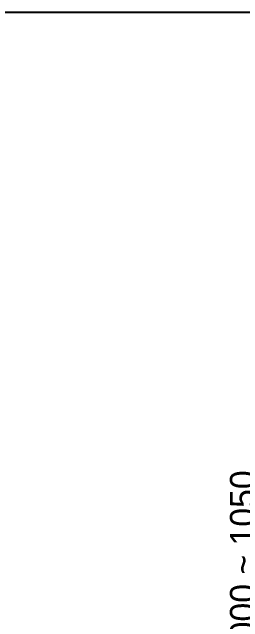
# Model space of a CAD drawing. Header units: millimetres. Extents: x -6909 to -4533, y -2578 to 782.
# Drawn here: x -5659.5 to -5516.3, y -1717.9 to -1340.2 of the extents above; entities that cross this region are included whole.
import ezdxf

# ---------------------------------------------------------------- set-up
doc = ezdxf.new("R2010")
doc.units = ezdxf.units.MM
doc.styles.get("Standard").update_dxf_attribs({"font": 'arial.ttf'})
doc.dimstyles.get("Standard").update_dxf_attribs({"dimtxt": 16, "dimasz": 16, "dimexe": 0.18, "dimexo": 0.0625, "dimgap": 3.5, "dimtad": 0, "dimdec": 1, "dimdsep": 46, "dimtxsty": 'Standard', "dimcen": 0.09, "dimclrd": 3, "dimclre": 3, "dimclrt": 3, "dimadec": 0, "dimazin": 0, "dimtfac": 1, "dimtdec": 1, "dimtofl": 0, "dimtmove": 0, "dimatfit": 3, "dimfxl": 1, "dimtolj": 1, "dimtzin": 0, "dimarcsym": 0})

# ---------------------------------------------------------------- blocks, each defined once
blk = doc.blocks.new('*D152')
at = {"color": 3, "lineweight": -2, "transparency": 16777216}
for p, q in [((-5737.85, -1340.18), (-5502.89, -1340.18)), ((-5503.07, -1356.18), (-5503.07, -2140.98)), ((-5737.85, -2156.98), (-5502.89, -2156.98))]:
    blk.add_line(p, q, dxfattribs=at)
at = {"color": 3, "lineweight": 18, "transparency": 16777216}
for points in [[(-5505.73, -1356.18), (-5500.4, -1356.18), (-5503.07, -1340.18)], [(-5505.73, -2140.98), (-5500.4, -2140.98), (-5503.07, -2156.98)]]:
    blk.add_solid(points, dxfattribs=at)
at = {"layer": 'Defpoints', "color": 0, "lineweight": 18, "transparency": 16777216}
for p in [(-5737.91, -1340.18), (-5737.91, -2156.98), (-5503.07, -2156.98)]:
    blk.add_point(p, dxfattribs=at)
at = {"color": 3, "lineweight": 18, "transparency": 16777216, "insert": (-5515.47, -1748.58), "char_height": 16, "attachment_point": 5, "rotation": 90}
blk.add_mtext('\\A1;{\\fGulim|b0|i0|c129|p50;선반까지 높이 1000 ~ 1050}', dxfattribs=at)

msp = doc.modelspace()

# ---------------------------------------------------------------- dimensions: what is measured, and where the dimension line sits
at = {"color": 1, "lineweight": 18}
dim = msp.add_linear_dim(base=(-5503.07, -2156.98), p1=(-5737.91, -1340.18), p2=(-5737.91, -2156.98), angle=90, text='{\\fGulim|b0|i0|c129|p50;선반까지 높이 1000 ~ 1050}', dimstyle='Standard', override={"dimtad": 3}, dxfattribs=at)
dim.commit()
dim.dimension.update_dxf_attribs({"geometry": '*D152', "text_midpoint": (-5515.47, -1748.58)})

doc.saveas('drawing.dxf')
